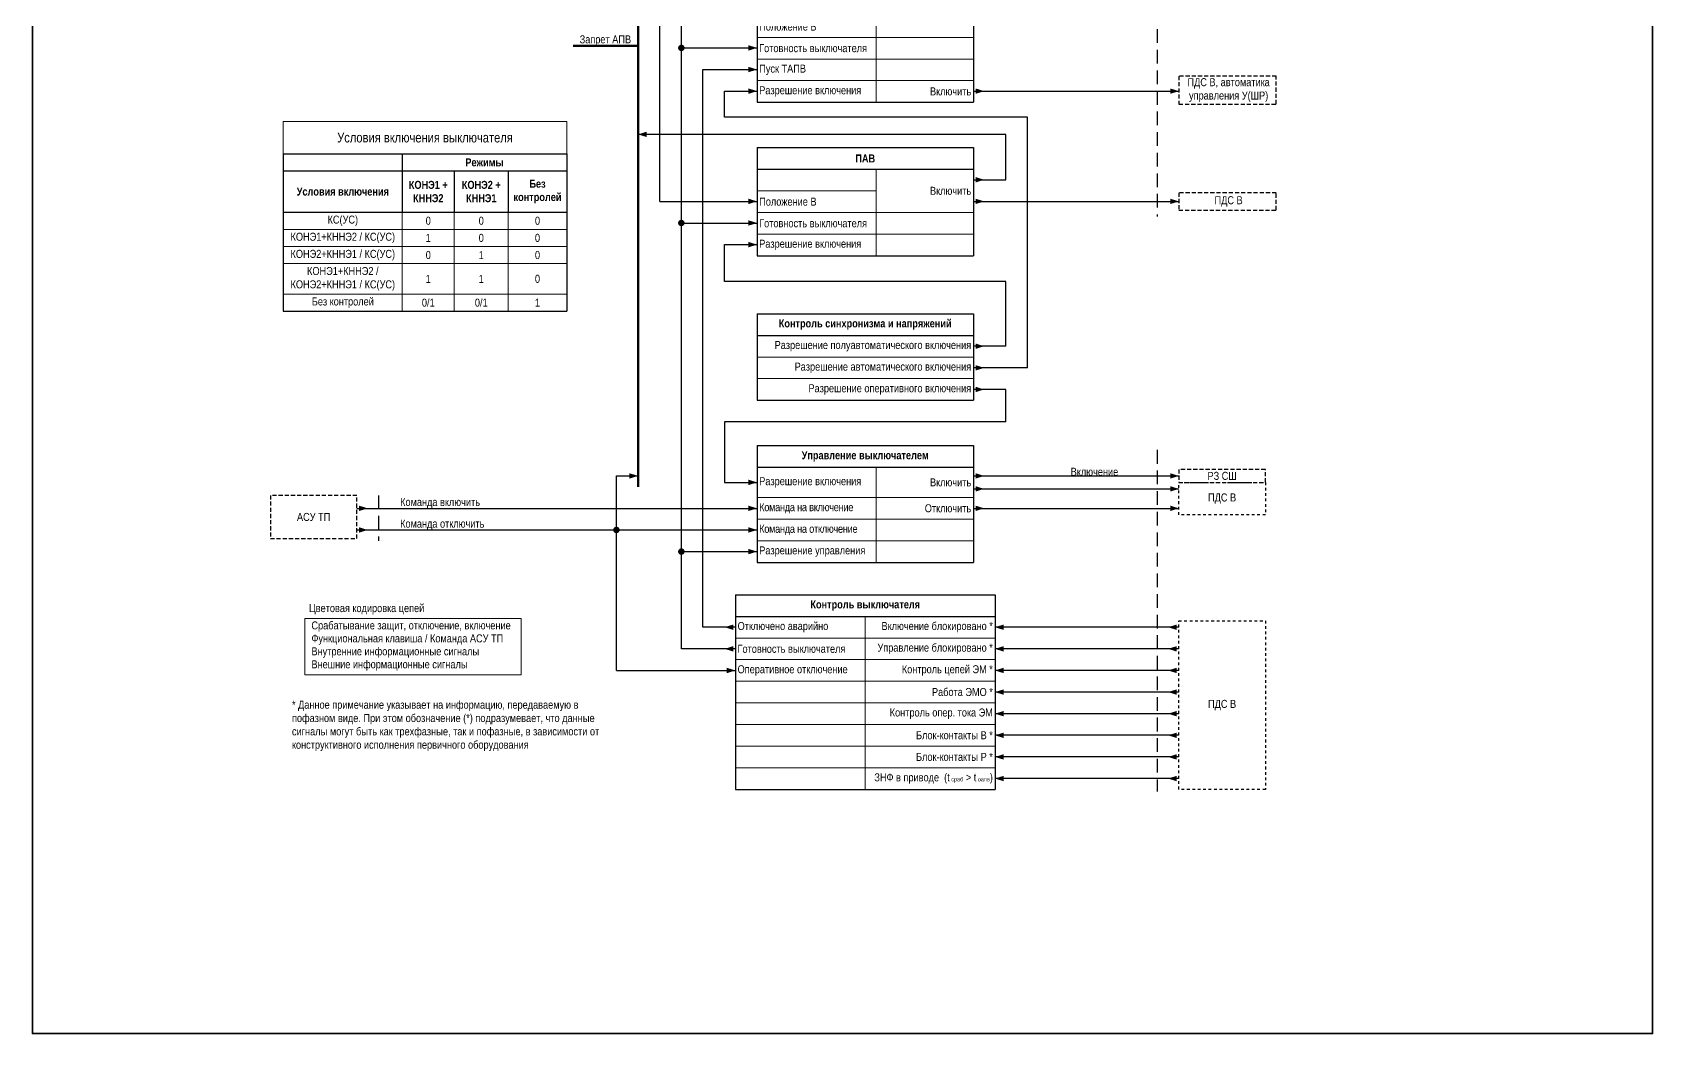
# Model space of a CAD drawing. Header units: millimetres. Extents: x -14593 to 14732, y -17400 to 5232.
# Drawn here: x 2000 to 2749, y -14998 to -14535 of the extents above; entities that cross this region are included whole.
import ezdxf
from ezdxf.enums import TextEntityAlignment as Align

# ---------------------------------------------------------------- set-up
doc = ezdxf.new("R2010")
doc.units = ezdxf.units.MM
doc.linetypes.add('JIS_02_1.2', pattern=[2.5, 1.25, -1.25])
doc.linetypes.add('штриховая2', pattern=[9.525, 6.35, -3.175])
for name, color, linetype, lineweight in [('Основная', 7, 'Continuous', 30), ('Отключение_включение', 1, 'Continuous', 30), ('Тонкая', 7, 'Continuous', 18), ('Цепи внешние', 84, 'Continuous', 30), ('Цепи внутренние', 5, 'Continuous', 30), ('Цепь - ФК и АСУ', 132, 'Continuous', 30)]:
    doc.layers.add(name, color=color, linetype=linetype, lineweight=lineweight)
doc.layers.add('Рамка', color=8, linetype='Continuous', lineweight=35, plot=False)
doc.styles.add('Narrow', font='ARIALN.TTF')
doc.styles.add('Табл дан', font='ARIALN.TTF')
doc.styles.add('Табл загол', font='ARIALNB.TTF')
doc.styles.add('Табл назв', font='ARIALN.TTF')

# ---------------------------------------------------------------- blocks, each defined once
blk = doc.blocks.new('*T109')
at = {"layer": 'Основная', "color": 0, "linetype": 'ByBlock', "lineweight": -2, "transparency": 16777216}
for p, q in [((0, 0), (100, 0)), ((0, 0), (0, -10)), ((100, 0), (100, -10))]:
    blk.add_line(p, q, dxfattribs=at)
at = {"layer": 'Основная', "color": 0, "linetype": 'ByBlock', "lineweight": 30, "transparency": 16777216}
for p, q in [((0, -10), (100, -10)), ((0, -10), (0, -88)), ((100, -10), (100, -88)), ((0, -88), (100, -88))]:
    blk.add_line(p, q, dxfattribs=at)
at = {"layer": 'Основная', "color": 0, "linetype": 'ByBlock', "lineweight": 18, "transparency": 16777216}
for p, q in [((55, -10), (55, -88)), ((0, -24), (100, -24)), ((0, -38), (100, -38)), ((0, -48), (100, -48)), ((0, -58), (100, -58)), ((0, -68), (100, -68)), ((0, -78), (100, -78))]:
    blk.add_line(p, q, dxfattribs=at)
at = {"layer": 'Основная', "color": 0, "transparency": 16777216, "char_height": 3.7}
for s, insert, width, attachment_point, style in [('{\\C256;ТАПВ}', (50, -5), 97, 5, 'Табл загол'), ('Неуспешное ОАПВ', (1, -17), 53, 4, 'Табл дан'), ('Пуск УТАПВ', (1, -31), 53, 4, 'Табл дан'), ('Запрет', (1, -43), 53, 4, 'Табл дан'), ('Положение В', (1, -53), 53, 4, 'Табл дан'), ('Готовность выключателя', (1, -63), 53, 4, 'Табл дан'), ('Пуск ТАПВ', (1, -73), 53, 4, 'Табл дан'), ('Разрешение включения', (1, -83), 53, 4, 'Табл дан'), ('Включить', (99, -83), 43, 6, 'Табл дан')]:
    blk.add_mtext(s, dxfattribs=dict(at, insert=insert, width=width, attachment_point=attachment_point, style=style))
blk = doc.blocks.new('*T110')
at = {"layer": 'Основная', "color": 0, "linetype": 'ByBlock', "lineweight": -2, "transparency": 16777216}
for p, q in [((0, 0), (100, 0)), ((0, 0), (0, -10)), ((100, 0), (100, -10))]:
    blk.add_line(p, q, dxfattribs=at)
at = {"layer": 'Основная', "color": 0, "linetype": 'ByBlock', "lineweight": 30, "transparency": 16777216}
for p, q in [((0, -10), (100, -10)), ((0, -10), (0, -50)), ((100, -10), (100, -50)), ((0, -50), (100, -50))]:
    blk.add_line(p, q, dxfattribs=at)
at = {"layer": 'Основная', "color": 0, "linetype": 'ByBlock', "lineweight": 18, "transparency": 16777216}
for p, q in [((55, -10), (55, -50)), ((0, -20), (55, -20)), ((0, -30), (100, -30)), ((0, -40), (100, -40))]:
    blk.add_line(p, q, dxfattribs=at)
at = {"layer": 'Основная', "color": 0, "transparency": 16777216, "char_height": 3.7}
for s, insert, width, attachment_point, style in [('{\\C256;ПАВ}', (50, -5), 97, 5, 'Табл загол'), ('Включить', (99, -20), 43, 6, 'Табл дан'), ('Положение В', (1, -25), 53, 4, 'Табл дан'), ('Готовность выключателя', (1, -35), 53, 4, 'Табл дан'), ('Разрешение включения', (1, -45), 53, 4, 'Табл дан')]:
    blk.add_mtext(s, dxfattribs=dict(at, insert=insert, width=width, attachment_point=attachment_point, style=style))
blk = doc.blocks.new('Point')
at = {"layer": 'Основная', "color": 0, "const_width": 1.5}
blk.add_lwpolyline([(-0.75, 0, 1), (0.75, 0, 1)], format="xyb", close=True, dxfattribs=at)
blk = doc.blocks.new('*T111')
at = {"layer": 'Defpoints', "color": 8, "linetype": 'ByBlock', "lineweight": 0, "transparency": 16777216}
for p, q in [((0, 0), (131, 0)), ((0, 0), (0, -15)), ((131, 0), (131, -15))]:
    blk.add_line(p, q, dxfattribs=at)
at = {"layer": 'Основная', "color": 0, "linetype": 'ByBlock', "lineweight": -2, "transparency": 16777216}
for p, q in [((0, -15), (131, -15)), ((0, -15), (0, -42.01)), ((55, -15), (55, -42.01)), ((131, -15), (131, -42.01)), ((0, -22.93), (131, -22.93)), ((79, -22.93), (79, -42.01)), ((104, -22.93), (104, -42.01))]:
    blk.add_line(p, q, dxfattribs=at)
at = {"layer": 'Основная', "color": 0, "linetype": 'ByBlock', "lineweight": 30, "transparency": 16777216}
for p, q in [((0, -42.01), (131, -42.01)), ((0, -42.01), (0, -87.83)), ((131, -42.01), (131, -87.83)), ((0, -87.83), (131, -87.83))]:
    blk.add_line(p, q, dxfattribs=at)
at = {"layer": 'Основная', "color": 0, "linetype": 'ByBlock', "lineweight": 18, "transparency": 16777216}
for p, q in [((55, -42.01), (55, -87.83)), ((79, -42.01), (79, -87.83)), ((104, -42.01), (104, -87.83)), ((0, -49.94), (131, -49.94)), ((0, -57.88), (131, -57.88)), ((0, -65.81), (131, -65.81)), ((0, -79.9), (131, -79.9))]:
    blk.add_line(p, q, dxfattribs=at)
at = {"layer": 'Основная', "color": 0, "transparency": 16777216, "attachment_point": 5}
for s, insert, char_height, width, style in [('Условия включения выключателя', (65.5, -7.5), 4.5, 128, 'Табл назв'), ('Режимы', (93, -18.97), 3.7, 73, 'Табл загол'), ('КОНЭ1 + КННЭ2', (67, -32.47), 3.7, 21, 'Табл загол'), ('КОНЭ2 + КННЭ1', (91.5, -32.47), 3.7, 22, 'Табл загол'), ('{\\C256;Без контролей}', (117.5, -32.47), 3.7, 24, 'Табл загол'), ('Условия включения', (27.5, -32.47), 3.7, 52, 'Табл загол'), ('КС(УС)', (27.5, -45.98), 3.7, 53, 'Табл дан'), ('0', (67, -45.98), 3.7, 22, 'Табл дан'), ('0', (91.5, -45.98), 3.7, 23, 'Табл дан'), ('0', (117.5, -45.98), 3.7, 25, 'Табл дан'), ('КОНЭ1+КННЭ2 / КС(УС)', (27.5, -53.91), 3.7, 53, 'Табл дан'), ('1', (67, -53.91), 3.7, 22, 'Табл дан'), ('0', (91.5, -53.91), 3.7, 23, 'Табл дан'), ('0', (117.5, -53.91), 3.7, 25, 'Табл дан'), ('КОНЭ2+КННЭ1 / КС(УС)', (27.5, -61.84), 3.7, 53, 'Табл дан'), ('0', (67, -61.84), 3.7, 22, 'Табл дан'), ('0', (117.5, -61.84), 3.7, 25, 'Табл дан'), ('КОНЭ1+КННЭ2 / КОНЭ2+КННЭ1 / КС(УС)', (27.5, -72.85), 3.7, 53, 'Табл дан'), ('1', (91.5, -61.84), 3.7, 23, 'Табл дан'), ('1', (67, -72.85), 3.7, 22, 'Табл дан'), ('1', (91.5, -72.85), 3.7, 23, 'Табл дан'), ('0', (117.5, -72.85), 3.7, 25, 'Табл дан'), ('Без контролей', (27.5, -83.86), 3.7, 53, 'Табл дан'), ('\\A1;{\\H1x;0/1}', (67, -83.86), 3.7, 22, 'Табл дан'), ('\\A1;{\\H1x;0/1}', (91.5, -83.86), 3.7, 23, 'Табл дан'), ('1', (117.5, -83.86), 3.7, 25, 'Табл дан')]:
    blk.add_mtext(s, dxfattribs=dict(at, insert=insert, char_height=char_height, width=width, style=style))
blk = doc.blocks.new('*T112')
at = {"layer": 'Основная', "color": 0, "linetype": 'ByBlock', "lineweight": -2, "transparency": 16777216}
for p, q in [((0, 0), (120, 0)), ((0, 0), (0, -10)), ((120, 0), (120, -10))]:
    blk.add_line(p, q, dxfattribs=at)
at = {"layer": 'Основная', "color": 0, "linetype": 'ByBlock', "lineweight": 30, "transparency": 16777216}
for p, q in [((0, -10), (120, -10)), ((0, -10), (0, -90)), ((120, -10), (120, -90)), ((0, -90), (120, -90))]:
    blk.add_line(p, q, dxfattribs=at)
at = {"layer": 'Основная', "color": 0, "linetype": 'ByBlock', "lineweight": 18, "transparency": 16777216}
for p, q in [((60, -10), (60, -90)), ((0, -20), (120, -20)), ((0, -30), (120, -30)), ((0, -40), (120, -40)), ((0, -50), (120, -50)), ((0, -60), (120, -60)), ((0, -70), (120, -70)), ((0, -80), (120, -80))]:
    blk.add_line(p, q, dxfattribs=at)
at = {"layer": 'Основная', "color": 0, "transparency": 16777216, "char_height": 3.7}
for s, insert, width, attachment_point, style in [('Контроль выключателя', (60, -5), 117, 5, 'Табл загол'), ('Отключено аварийно', (1, -15), 58, 4, 'Табл дан'), ('Включение блокировано *', (119, -15), 58, 6, 'Табл дан'), ('Управление блокировано *', (119, -25), 58, 6, 'Табл дан'), ('Готовность выключателя', (1, -25), 58, 4, 'Табл дан'), ('Оперативное отключение', (1, -35), 58, 4, 'Табл дан'), ('Контроль цепей ЭМ * ', (119, -35), 58, 6, 'Табл дан'), ('Работа ЭМО *', (119, -45), 58, 6, 'Табл дан'), ('Контроль опер. тока ЭМ', (119, -55), 58, 6, 'Табл дан'), ('Блок-контакты В *', (119, -65), 58, 6, 'Табл дан'), ('Блок-контакты Р *', (119, -75), 58, 6, 'Табл дан'), ('ЗНФ в приводе  (t{\\H0.5x;\\S^  сраб;} > t{\\H0.5x;\\S^  оапв;})', (119, -85), 58, 6, 'Табл дан')]:
    blk.add_mtext(s, dxfattribs=dict(at, insert=insert, width=width, attachment_point=attachment_point, style=style))
blk = doc.blocks.new('*T113')
at = {"layer": 'Основная', "color": 0, "linetype": 'ByBlock', "lineweight": -2, "transparency": 16777216}
for p, q in [((0, 0), (100, 0)), ((0, 0), (0, -10)), ((100, 0), (100, -10))]:
    blk.add_line(p, q, dxfattribs=at)
at = {"layer": 'Основная', "color": 0, "linetype": 'ByBlock', "lineweight": 30, "transparency": 16777216}
for p, q in [((0, -10), (100, -10)), ((0, -10), (0, -54)), ((100, -10), (100, -54)), ((0, -54), (100, -54))]:
    blk.add_line(p, q, dxfattribs=at)
at = {"layer": 'Основная', "color": 0, "linetype": 'ByBlock', "lineweight": 18, "transparency": 16777216}
for p, q in [((55, -10), (55, -54)), ((0, -24), (100, -24)), ((0, -34), (100, -34)), ((0, -44), (100, -44))]:
    blk.add_line(p, q, dxfattribs=at)
at = {"layer": 'Основная', "color": 0, "transparency": 16777216, "char_height": 3.7}
for s, insert, width, attachment_point, style in [('Управление выключателем', (50, -5), 97, 5, 'Табл загол'), ('Разрешение включения', (1, -17), 53, 4, 'Табл дан'), ('Включить', (99, -17), 43, 6, 'Табл дан'), ('{\\T0.95;Команда на включение}', (1, -29), 53, 4, 'Табл дан'), ('Отключить', (99, -29), 43, 6, 'Табл дан'), ('{\\T0.95;Команда на отключение}', (1, -39), 53, 4, 'Табл дан'), ('Разрешение управления', (1, -49), 53, 4, 'Табл дан')]:
    blk.add_mtext(s, dxfattribs=dict(at, insert=insert, width=width, attachment_point=attachment_point, style=style))
blk = doc.blocks.new('*T437')
at = {"layer": 'Основная', "color": 0, "linetype": 'ByBlock', "lineweight": -2, "transparency": 16777216}
for p, q in [((0, 0), (100, 0)), ((0, 0), (0, -10)), ((100, 0), (100, -10))]:
    blk.add_line(p, q, dxfattribs=at)
at = {"layer": 'Основная', "color": 0, "linetype": 'ByBlock', "lineweight": 30, "transparency": 16777216}
for p, q in [((0, -10), (100, -10)), ((0, -10), (0, -40)), ((100, -10), (100, -40)), ((0, -40), (100, -40))]:
    blk.add_line(p, q, dxfattribs=at)
at = {"layer": 'Основная', "color": 0, "linetype": 'ByBlock', "lineweight": 18, "transparency": 16777216}
for p, q in [((0, -20), (100, -20)), ((0, -30), (100, -30))]:
    blk.add_line(p, q, dxfattribs=at)
at = {"layer": 'Основная', "color": 0, "transparency": 16777216, "char_height": 3.7}
for s, insert, width, attachment_point, style in [('{\\C256;Контроль синхронизма и напряжений}', (50, -5), 97, 5, 'Табл загол'), ('Разрешение полуавтоматического включения', (99, -15), 98, 6, 'Табл дан'), ('Разрешение автоматического включения', (99, -25), 98, 6, 'Табл дан'), ('Разрешение оперативного включения', (99, -35), 98, 6, 'Табл дан')]:
    blk.add_mtext(s, dxfattribs=dict(at, insert=insert, width=width, attachment_point=attachment_point, style=style))

msp = doc.modelspace()

# ---------------------------------------------------------------- linework, layer by layer
at = {"layer": 'Отключение_включение', "ltscale": 0.3}
for points in [[(2440, -14562, 0, 2.5, 0), (2436, -14562, 0, 0, 0)], [(2530, -14562, 0, 2.5, 0), (2526, -14562, 0, 0, 0)], [(2440, -14613, 0, 2.5, 0), (2436, -14613, 0, 0, 0)], [(2530, -14613, 0, 2.5, 0), (2526, -14613, 0, 0, 0)], [(2280, -14740, 0, 2.5, 0), (2276, -14740, 0, 0, 0)], [(2440, -14746, 0, 2.5, 0), (2436, -14746, 0, 0, 0)], [(2530, -14746, 0, 2.5, 0), (2526, -14746, 0, 0, 0)], [(2155, -14755, 0, 2.5, 0), (2151, -14755, 0, 0, 0)], [(2335, -14755, 0, 2.5, 0), (2331, -14755, 0, 0, 0)], [(2440, -14755, 0, 2.5, 0), (2436, -14755, 0, 0, 0)], [(2530, -14755, 0, 2.5, 0), (2526, -14755, 0, 0, 0)], [(2155, -14765, 0, 2.5, 0), (2151, -14765, 0, 0, 0)], [(2335, -14765, 0, 2.5, 0), (2331, -14765, 0, 0, 0)], [(2325, -14830, 0, 2.5, 0), (2321, -14830, 0, 0, 0)]]:
    msp.add_lwpolyline(points, format="xyseb", dxfattribs=at)
for points in [[(2435, -14562), (2530, -14562)], [(2435, -14613), (2530, -14613)], [(2435, -14746), (2530, -14746)], [(2150, -14755), (2335, -14755)], [(2435, -14755), (2530, -14755)], [(2150, -14765), (2335, -14765)], [(2270, -14830), (2270, -14765)]]:
    msp.add_lwpolyline(points, dxfattribs=at)
at = {"layer": 'Отключение_включение'}
for points in [[(2270, -14765), (2270, -14740)], [(2270, -14740), (2280, -14740)], [(2270, -14830), (2325, -14830)]]:
    msp.add_lwpolyline(points, dxfattribs=at)
at = {"layer": 'Рамка', "color": 1}
msp.add_lwpolyline([(2000, -14074), (2749, -14074), (2749, -14998), (2000, -14998)], close=True, dxfattribs=at)
at = {"layer": 'Тонкая', "ltscale": 0.3}
msp.add_lwpolyline([(2126, -14806), (2226, -14806), (2226, -14832), (2126, -14832)], close=True, dxfattribs=at)
at = {"layer": 'Цепи внешние', "linetype": 'штриховая2', "ltscale": 0.3}
for points in [[(2575, -14555), (2530, -14555), (2530, -14568), (2575, -14568)], [(2575, -14609), (2530, -14609), (2530, -14617), (2575, -14617)], [(2570, -14737), (2530, -14737), (2530, -14743), (2570, -14743)], [(2150, -14749), (2110, -14749), (2110, -14769), (2150, -14769)]]:
    msp.add_lwpolyline(points, close=True, dxfattribs=at)
at = {"layer": 'Цепи внешние', "ltscale": 0.3}
for points in [[(2440, -14740, 0, 2.5, 0), (2436, -14740, 0, 0, 0)], [(2530, -14740, 0, 2.5, 0), (2526, -14740, 0, 0, 0)], [(2445, -14810, 0, 2.5, 0), (2449, -14810, 0, 0, 0)], [(2525, -14810, 0, 2.5, 0), (2529, -14810, 0, 0, 0)], [(2445, -14820, 0, 2.5, 0), (2449, -14820, 0, 0, 0)], [(2525, -14820, 0, 2.5, 0), (2529, -14820, 0, 0, 0)], [(2445, -14830, 0, 2.5, 0), (2449, -14830, 0, 0, 0)], [(2525, -14830, 0, 2.5, 0), (2529, -14830, 0, 0, 0)], [(2445, -14840, 0, 2.5, 0), (2449, -14840, 0, 0, 0)], [(2525, -14840, 0, 2.5, 0), (2529, -14840, 0, 0, 0)], [(2445, -14850, 0, 2.5, 0), (2449, -14850, 0, 0, 0)], [(2525, -14850, 0, 2.5, 0), (2529, -14850, 0, 0, 0)], [(2445, -14860, 0, 2.5, 0), (2449, -14860, 0, 0, 0)], [(2525, -14860, 0, 2.5, 0), (2529, -14860, 0, 0, 0)], [(2445, -14870, 0, 2.5, 0), (2449, -14870, 0, 0, 0)], [(2525, -14870, 0, 2.5, 0), (2529, -14870, 0, 0, 0)], [(2445, -14880, 0, 2.5, 0), (2449, -14880, 0, 0, 0)], [(2525, -14880, 0, 2.5, 0), (2529, -14880, 0, 0, 0)]]:
    msp.add_lwpolyline(points, format="xyseb", dxfattribs=at)
for points in [[(2435, -14740), (2530, -14740)], [(2530, -14810), (2445, -14810)], [(2530, -14820), (2445, -14820)], [(2530, -14830), (2530, -14830), (2530, -14830), (2445, -14830)], [(2530, -14840), (2530, -14840), (2530, -14840), (2445, -14840)], [(2530, -14850), (2530, -14850), (2530, -14850), (2445, -14850)]]:
    msp.add_lwpolyline(points, dxfattribs=at)
at = {"layer": 'Цепи внешние', "linetype": 'JIS_02_1.2'}
for points in [[(2530, -14743), (2570, -14743), (2570, -14758), (2530, -14758)], [(2530, -14807), (2570, -14807), (2570, -14885), (2530, -14885)]]:
    msp.add_lwpolyline(points, close=True, dxfattribs=at)
at = {"layer": 'Цепи внешние'}
for points in [[(2530, -14860), (2445, -14860)], [(2530, -14870), (2445, -14870)], [(2530, -14880), (2445, -14880)]]:
    msp.add_lwpolyline(points, dxfattribs=at)
at = {"layer": 'Цепи внутренние'}
for p, q in [((2450, -14680), (2435, -14680)), ((2460, -14690), (2435, -14690)), ((2450, -14700), (2435, -14700))]:
    msp.add_line(p, q, dxfattribs=at)
at = {"layer": 'Цепи внутренние', "ltscale": 0.3}
for points in [[(2290, -14613), (2290, -14274)], [(2300, -14820), (2300, -14457)], [(2310, -14810), (2310, -14552)], [(2300, -14775), (2335, -14775)], [(2325, -14810), (2310, -14810)], [(2325, -14820), (2300, -14820)]]:
    msp.add_lwpolyline(points, dxfattribs=at)
at = {"layer": 'Цепи внутренние', "color": 11, "lineweight": 53, "true_color": 0xf27172}
for points in [[(2280, -14325), (2280, -14745)], [(2280, -14541), (2250, -14541)]]:
    msp.add_lwpolyline(points, dxfattribs=at)
at = {"layer": 'Цепи внутренние', "linetype": 'штриховая2'}
for points in [[(2520, -14400), (2520, -14620)], [(2520, -14728), (2520, -14886)], [(2160, -14749), (2160, -14770)]]:
    msp.add_lwpolyline(points, dxfattribs=at)
at = {"layer": 'Цепи внутренние'}
for points in [[(2300, -14542), (2335, -14542)], [(2310, -14552), (2335, -14552)], [(2320, -14574), (2320, -14562)], [(2320, -14562), (2335, -14562)], [(2460, -14574), (2320, -14574)], [(2460, -14690), (2460, -14574)], [(2450, -14582), (2280, -14582)], [(2450, -14603), (2450, -14582)], [(2435, -14603), (2450, -14603)], [(2290, -14613), (2335, -14613)], [(2300, -14623), (2335, -14623)], [(2320, -14650), (2320, -14633)], [(2320, -14633), (2335, -14633)], [(2450, -14650), (2320, -14650)], [(2450, -14680), (2450, -14650)], [(2450, -14715), (2450, -14700)], [(2450, -14715), (2320, -14715)], [(2320, -14715), (2320, -14743)], [(2320, -14743), (2335, -14743)]]:
    msp.add_lwpolyline(points, dxfattribs=at)
at = {"layer": 'Цепи внутренние', "ltscale": 0.3}
for points in [[(2335, -14542, 0, 2.5, 0), (2331, -14542, 0, 0, 0)], [(2335, -14552, 0, 2.5, 0), (2331, -14552, 0, 0, 0)], [(2335, -14562, 0, 2.5, 0), (2331, -14562, 0, 0, 0)], [(2280, -14582, 0, 2.5, 0), (2284, -14582, 0, 0, 0)], [(2440, -14603, 0, 2.5, 0), (2436, -14603, 0, 0, 0)], [(2335, -14613, 0, 2.5, 0), (2331, -14613, 0, 0, 0)], [(2335, -14623, 0, 2.5, 0), (2331, -14623, 0, 0, 0)], [(2335, -14633, 0, 2.5, 0), (2331, -14633, 0, 0, 0)], [(2440, -14680, 0, 2.5, 0), (2436, -14680, 0, 0, 0)], [(2440, -14690, 0, 2.5, 0), (2436, -14690, 0, 0, 0)], [(2440, -14700, 0, 2.5, 0), (2436, -14700, 0, 0, 0)], [(2335, -14743, 0, 2.5, 0), (2331, -14743, 0, 0, 0)], [(2335, -14775, 0, 2.5, 0), (2331, -14775, 0, 0, 0)], [(2320, -14810, 0, 2.5, 0), (2324, -14810, 0, 0, 0)], [(2320, -14820, 0, 2.5, 0), (2324, -14820, 0, 0, 0)]]:
    msp.add_lwpolyline(points, format="xyseb", dxfattribs=at)

# ---------------------------------------------------------------- block references
for name, p in [('*T109', (2335, -14479.14)), ('*T111', (2116, -14576)), ('*T110', (2335, -14588.14)), ('*T437', (2334.99, -14665)), ('*T113', (2335, -14726)), ('*T112', (2325, -14795))]:
    msp.add_blockref(name, p)
at = {"layer": 'Отключение_включение'}
msp.add_blockref('Point', (2270, -14765), dxfattribs=at)
at = {"layer": 'Цепи внутренние'}
for p in [(2300, -14542), (2300, -14623), (2300, -14775)]:
    msp.add_blockref('Point', p, dxfattribs=at)

# ---------------------------------------------------------------- texts
at = {"layer": 'Основная', "style": 'Narrow'}
msp.add_text('Цветовая кодировка цепей', height=3.7, dxfattribs=at).set_placement((2154.5, -14803), align=Align.CENTER)
at = {"layer": 'Основная', "char_height": 3.7, "style": 'Narrow'}
for s, insert, width, attachment_point in [('Запрет АПВ', (2253, -14541), 39, 7), ('ПДС В, автоматика управления У(ШР)', (2553, -14561.5), 44, 5), ('ПДС В', (2553, -14613), 44, 5), ('Включение ', (2480, -14740), 45, 7), ('РЗ СШ', (2550, -14740), 40, 5), ('Команда включить', (2170, -14755), 62, 7), ('ПДС В', (2550, -14750.5), 40, 5), ('АСУ ТП', (2130, -14759), 40, 5), ('Команда отключить', (2170, -14765), 62, 7), ('* Данное примечание указывает на информацию, передаваемую в пофазном виде. При этом обозначение (*) подразумевает, что данные сигналы могут быть как трехфазные, так и пофазные, в зависимости от конструктивного исполнения первичного оборудования', (2120, -14844), 150, 1), ('ПДС В', (2550, -14846), 40, 5)]:
    msp.add_mtext(s, dxfattribs=dict(at, insert=insert, width=width, attachment_point=attachment_point))
at = {"layer": 'Отключение_включение', "style": 'Narrow'}
msp.add_text('Срабатывание защит, отключение, включение', height=3.7, dxfattribs=at).set_placement((2129, -14811))
at = {"layer": 'Цепи внешние', "style": 'Narrow'}
msp.add_text('Внешние информационные сигналы', height=3.7, dxfattribs=at).set_placement((2129, -14829))
at = {"layer": 'Цепи внутренние', "style": 'Narrow'}
msp.add_text('Внутренние информационные сигналы', height=3.7, dxfattribs=at).set_placement((2129, -14823))
at = {"layer": 'Цепь - ФК и АСУ', "style": 'Narrow'}
msp.add_text('Функциональная клавиша / Команда АСУ ТП', height=3.7, dxfattribs=at).set_placement((2129, -14817))

doc.saveas('drawing.dxf')
